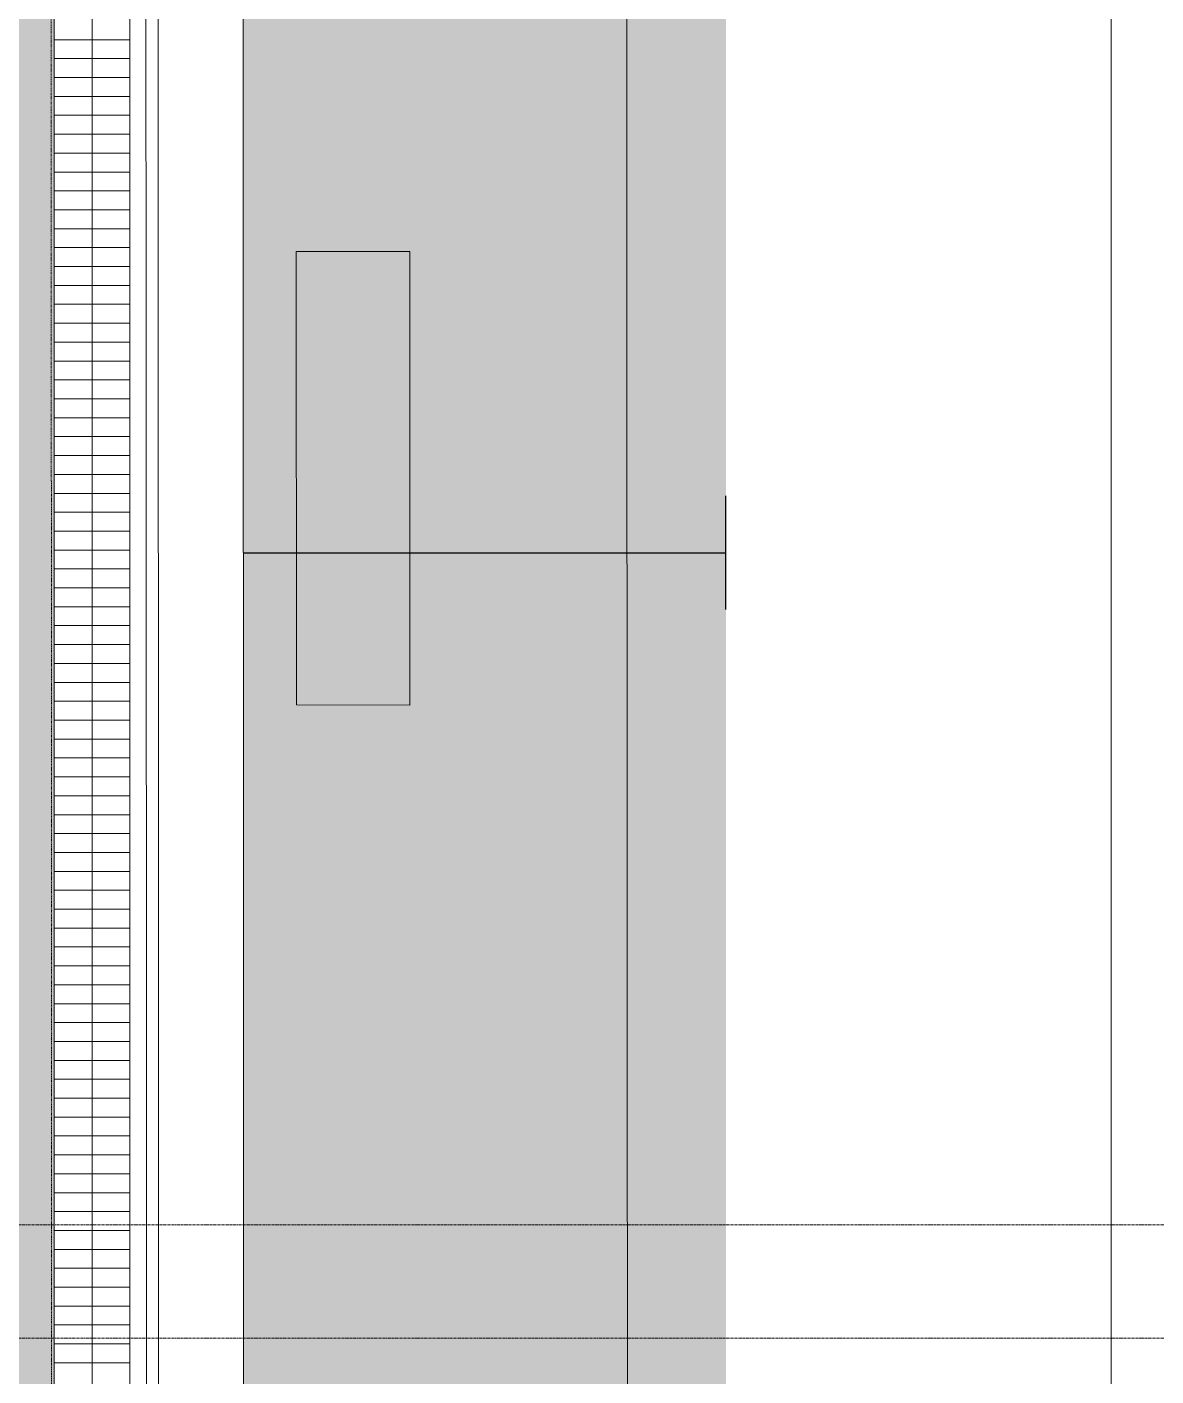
# Model space of a CAD drawing. Header units: inches. Extents: x 3268 to 7018, y 976 to 6708.
# Drawn here: x 6175 to 6413.8, y 3503.1 to 3788.6 of the extents above; entities that cross this region are included whole.
import ezdxf

# ---------------------------------------------------------------- set-up
doc = ezdxf.new("R2010")
doc.units = ezdxf.units.IN
doc.header["$MEASUREMENT"] = 0
doc.linetypes.add('Double Dash 3_8_', pattern=[1, 0.375, -0.125, 0.125, -0.125, 0.125, -0.125])
doc.linetypes.add('Grid Line 1_2_', pattern=[0.875, 0.5, -0.125, 0.125, -0.125])
for name, color, linetype, lineweight in [('C-CURB-BACK', 40, 'Continuous', 13), ('C-CURB-FACE', 80, 'Continuous', 13), ('C-CURB-GUTR', 22, 'Continuous', 15), ('C-PRKG-MRKG', 130, 'Continuous', 25), ('C-PROP-LINE', 91, 'Double Dash 3_8_', 9), ('L-DROPOFF STUDIES', 2, 'Continuous', 15), ('L-DROPOFF STUDIES-2', 120, 'Continuous', 15), ('L-PVMT-ASPH-HATC', 252, 'Continuous', 15), ('L-PVMT-BRCK-HATC', 252, 'Continuous', 15), ('L-PVMT-BRICK', 20, 'Continuous', 13), ('L-PVMT-HATCH BOUND NPLOT', 45, 'Continuous', 15), ('S-GRID', 1, 'Continuous', 9), ('site_dwg', 8, 'Continuous', 9)]:
    doc.layers.add(name, color=color, linetype=linetype, lineweight=lineweight)

# ---------------------------------------------------------------- blocks, each defined once
blk = doc.blocks.new('site_dwg_b1-12649367-Overall Retail Plan Opt 2')
at = {"layer": 'L-PVMT-BRCK-HATC', "color": 53}
blk.add_line((0, -7.99), (0, 0), dxfattribs=at)
blk = doc.blocks.new('site_dwg_b2-12649368-Overall Retail Plan Opt 2')
at = {"layer": 'L-PVMT-BRCK-HATC', "color": 53}
blk.add_line((0, 0), (0, 7.99), dxfattribs=at)
blk = doc.blocks.new('site_dwg-12440225-Overall Retail Plan Opt 2')
at = {"layer": 'L-PVMT-ASPH-HATC'}
blk.add_hatch(color=10, dxfattribs=at).paths.add_polyline_path([(24341135.33, 9815895.34), (24341184.81, 9816638.02), (24341076.18, 9816542.95), (24341040.29, 9816003.92)])
at = {"layer": 'L-PVMT-BRCK-HATC'}
h = blk.add_hatch(dxfattribs=at)
h.set_pattern_fill('FP_246', color=53, style=0, pattern_type=2)
h.set_pattern_definition([(41.193, (24339643.438, 9814490.821), (0.3754036, 5.6415494), [11.995, -3.998]), (131.193, (24339646.447, 9814493.454), (0.3754036, 5.6415494), [11.995, -3.998])])
h.paths.add_polyline_path([(24340944.14, 9815161.57), (24340946.21, 9815192.75), (24341054.76, 9815287.75), (24341063.87, 9815424.2), (24341015.93, 9815427.39), (24341020.73, 9815499.24), (24341068.62, 9815496.04), (24341085.92, 9815756.34), (24341038.03, 9815759.53), (24341042.83, 9815831.38), (24341090.72, 9815828.2), (24341094.26, 9815881.41), (24340999.25, 9815989.95), (24341037.33, 9816562.21), (24341145.96, 9816657.28), (24341149.84, 9816715.34), (24341101.92, 9816718.54), (24341106.72, 9816790.38), (24341154.61, 9816787.18), (24341172.39, 9817054.59), (24341124.49, 9817057.78), (24341129.29, 9817129.63), (24341177.19, 9817126.43), (24341191.29, 9817337.95), (24341143.31, 9817341.16), (24341148.16, 9817412.99), (24341196.05, 9817409.79), (24341198.6, 9817448.45), (24341103.53, 9817557.08), (24341063.62, 9817559.73), (24340904.23, 9815164.24)])
at = {"layer": 'C-CURB-BACK', "color": 253, "flags": 128}
blk.add_lwpolyline([(24341161.48, 9816649.5), (24341052.85, 9816554.42), (24341015.67, 9815995.62), (24341110.74, 9815886.99), (24341070.36, 9815280.04)], dxfattribs=at)
at = {"layer": 'C-CURB-FACE', "color": 253, "flags": 128}
blk.add_lwpolyline([(24341002.11, 9814164.79), (24341025.93, 9814522.72), (24340930.9, 9814631.3), (24340967.54, 9815182.08), (24341076.18, 9815277.16), (24341116.89, 9815889.07), (24341021.82, 9815997.7), (24341058.67, 9816551.54), (24341167.38, 9816646.69), (24341221.24, 9817456.11), (24341126.17, 9817564.73), (24341144.5, 9817840.28), (24341253, 9817935.24), (24341272.96, 9818235.23)], dxfattribs=at)
at = {"layer": 'C-CURB-GUTR', "color": 53, "flags": 128}
blk.add_lwpolyline([(24341290.92, 9818234.04), (24341270.46, 9817926.6), (24341161.97, 9817831.65), (24341144.59, 9817571.01), (24341239.66, 9817462.39), (24341184.85, 9816638.06), (24341076.13, 9816542.91), (24341040.27, 9816003.94), (24341135.35, 9815895.31), (24341093.64, 9815268.52), (24340985.01, 9815173.45), (24340949.35, 9814637.55), (24341044.38, 9814528.96), (24341020.07, 9814163.59)], dxfattribs=at)
at = {"layer": 'C-PRKG-MRKG', "color": 213}
for p, q in [((24341159.21, 9816254.69), (24341160.81, 9816278.63)), ((24341058.24, 9816273.43), (24341160.01, 9816266.66))]:
    blk.add_line(p, q, dxfattribs=at)
at = {"layer": 'L-DROPOFF STUDIES', "color": 53, "flags": 128}
blk.add_lwpolyline([(24341116.15, 9815919.99), (24341021.43, 9816028.21), (24341056.18, 9816555.07), (24341164.69, 9816650.05), (24341195.35, 9817114.59), (24341100.22, 9817224.38), (24341136.57, 9817751.13), (24341245.38, 9817846.37)], dxfattribs=at)
at = {"layer": 'L-DROPOFF STUDIES-2', "color": 131}
blk.add_line((24341113.15, 9814335.23), (24341304.98, 9817218.13), dxfattribs=at)
at = {"layer": 'L-DROPOFF STUDIES-2', "color": 131, "flags": 128}
blk.add_lwpolyline([(24341101.93, 9814166.64), (24341109.55, 9814281.1), (24341014.96, 9814389.17), (24341198.69, 9817169.3), (24341308.1, 9817265.06), (24341320.65, 9817444.62), (24341237.59, 9817733.22)], dxfattribs=at)
at = {"layer": 'L-PVMT-BRCK-HATC', "color": 53, "flags": 128}
blk.add_lwpolyline([(24341038.03, 9815759.53), (24341042.83, 9815831.38), (24341090.72, 9815828.2), (24341094.26, 9815881.41), (24340999.25, 9815989.95), (24341037.33, 9816562.21), (24341145.96, 9816657.28), (24341149.84, 9816715.34), (24341101.92, 9816718.54), (24341106.72, 9816790.38), (24341154.61, 9816787.18), (24341172.39, 9817054.59), (24341124.49, 9817057.78), (24341129.29, 9817129.63), (24341177.19, 9817126.43), (24341191.29, 9817337.95), (24341143.31, 9817341.16), (24341148.16, 9817412.99), (24341196.05, 9817409.79), (24341198.6, 9817448.45), (24341103.53, 9817557.08)], dxfattribs=at)
at = {"layer": 'L-PVMT-BRICK', "color": 253, "flags": 128}
for points in [[(24340996.24, 9814407.85), (24341003.38, 9814515.09), (24340908.34, 9814623.67), (24340946.21, 9815192.75), (24341054.76, 9815287.75), (24341094.26, 9815881.41), (24340999.25, 9815989.95), (24341037.33, 9816562.21), (24341145.88, 9816657.22)], [(24341153.68, 9816653.36), (24341045.09, 9816558.32), (24341007.46, 9815992.79), (24341102.5, 9815884.2), (24341062.56, 9815283.89)]]:
    blk.add_lwpolyline(points, dxfattribs=at)
at = {"layer": 'L-PVMT-HATCH BOUND NPLOT', "color": 61, "flags": 128}
blk.add_lwpolyline([(24341067.24, 9816240.53), (24341091.16, 9816238.93), (24341097.54, 9816334.72), (24341073.56, 9816336.32)], close=True, dxfattribs=at)
for name, p, rotation in [('site_dwg_b2-12649368-Overall Retail Plan Opt 2', (24341033.49, 9816383.88), 86.19605879909444), ('site_dwg_b1-12649367-Overall Retail Plan Opt 2', (24341033.49, 9816383.88), 86.19605879909444), ('site_dwg_b2-12649368-Overall Retail Plan Opt 2', (24341033.23, 9816379.89), 86.19605879909444), ('site_dwg_b1-12649367-Overall Retail Plan Opt 2', (24341033.23, 9816379.89), 86.19605879909444), ('site_dwg_b2-12649368-Overall Retail Plan Opt 2', (24341032.96, 9816375.9), 86.19605879909444), ('site_dwg_b1-12649367-Overall Retail Plan Opt 2', (24341032.96, 9816375.9), 86.19605879909444), ('site_dwg_b2-12649368-Overall Retail Plan Opt 2', (24341032.69, 9816371.91), 86.19605879909444), ('site_dwg_b1-12649367-Overall Retail Plan Opt 2', (24341032.69, 9816371.91), 86.19605879909444), ('site_dwg_b2-12649368-Overall Retail Plan Opt 2', (24341032.43, 9816367.92), 86.19605879909444), ('site_dwg_b1-12649367-Overall Retail Plan Opt 2', (24341032.43, 9816367.92), 86.19605879909444), ('site_dwg_b2-12649368-Overall Retail Plan Opt 2', (24341032.16, 9816363.93), 86.19605879909444), ('site_dwg_b1-12649367-Overall Retail Plan Opt 2', (24341032.16, 9816363.93), 86.19605879909444), ('site_dwg_b2-12649368-Overall Retail Plan Opt 2', (24341031.9, 9816359.93), 86.19605879909444), ('site_dwg_b1-12649367-Overall Retail Plan Opt 2', (24341031.9, 9816359.93), 86.19605879909444), ('site_dwg_b2-12649368-Overall Retail Plan Opt 2', (24341031.63, 9816355.94), 86.19605879909444), ('site_dwg_b1-12649367-Overall Retail Plan Opt 2', (24341031.63, 9816355.94), 86.19605879909444), ('site_dwg_b2-12649368-Overall Retail Plan Opt 2', (24341031.37, 9816351.95), 86.19605879909444), ('site_dwg_b1-12649367-Overall Retail Plan Opt 2', (24341031.37, 9816351.95), 86.19605879909444), ('site_dwg_b2-12649368-Overall Retail Plan Opt 2', (24341031.1, 9816347.96), 86.19605879909444), ('site_dwg_b1-12649367-Overall Retail Plan Opt 2', (24341031.1, 9816347.96), 86.19605879909444), ('site_dwg_b2-12649368-Overall Retail Plan Opt 2', (24341030.84, 9816343.97), 86.19605879909444), ('site_dwg_b1-12649367-Overall Retail Plan Opt 2', (24341030.84, 9816343.97), 86.19605879909444), ('site_dwg_b2-12649368-Overall Retail Plan Opt 2', (24341030.57, 9816339.98), 86.19605879909444), ('site_dwg_b1-12649367-Overall Retail Plan Opt 2', (24341030.57, 9816339.98), 86.19605879909444), ('site_dwg_b2-12649368-Overall Retail Plan Opt 2', (24341030.31, 9816335.99), 86.19605879909444), ('site_dwg_b1-12649367-Overall Retail Plan Opt 2', (24341030.31, 9816335.99), 86.19605879909444), ('site_dwg_b2-12649368-Overall Retail Plan Opt 2', (24341030.04, 9816332), 86.19605879909444), ('site_dwg_b1-12649367-Overall Retail Plan Opt 2', (24341030.04, 9816332), 86.19605879909444), ('site_dwg_b2-12649368-Overall Retail Plan Opt 2', (24341029.78, 9816328.01), 86.19605879909444), ('site_dwg_b1-12649367-Overall Retail Plan Opt 2', (24341029.78, 9816328.01), 86.19605879909444), ('site_dwg_b2-12649368-Overall Retail Plan Opt 2', (24341029.51, 9816324.01), 86.19605879909444), ('site_dwg_b1-12649367-Overall Retail Plan Opt 2', (24341029.51, 9816324.01), 86.19605879909444), ('site_dwg_b2-12649368-Overall Retail Plan Opt 2', (24341029.24, 9816320.02), 86.19605879909444), ('site_dwg_b1-12649367-Overall Retail Plan Opt 2', (24341029.24, 9816320.02), 86.19605879909444), ('site_dwg_b2-12649368-Overall Retail Plan Opt 2', (24341028.98, 9816316.03), 86.19605879909444), ('site_dwg_b1-12649367-Overall Retail Plan Opt 2', (24341028.98, 9816316.03), 86.19605879909444), ('site_dwg_b2-12649368-Overall Retail Plan Opt 2', (24341028.71, 9816312.04), 86.19605879909444), ('site_dwg_b1-12649367-Overall Retail Plan Opt 2', (24341028.71, 9816312.04), 86.19605879909444), ('site_dwg_b2-12649368-Overall Retail Plan Opt 2', (24341028.45, 9816308.05), 86.19605879909444), ('site_dwg_b1-12649367-Overall Retail Plan Opt 2', (24341028.45, 9816308.05), 86.19605879909444), ('site_dwg_b2-12649368-Overall Retail Plan Opt 2', (24341028.18, 9816304.06), 86.19605879909444), ('site_dwg_b1-12649367-Overall Retail Plan Opt 2', (24341028.18, 9816304.06), 86.19605879909444), ('site_dwg_b2-12649368-Overall Retail Plan Opt 2', (24341027.92, 9816300.07), 86.19605879909444), ('site_dwg_b1-12649367-Overall Retail Plan Opt 2', (24341027.92, 9816300.07), 86.19605879909444), ('site_dwg_b2-12649368-Overall Retail Plan Opt 2', (24341027.65, 9816296.08), 86.19605879909444), ('site_dwg_b1-12649367-Overall Retail Plan Opt 2', (24341027.65, 9816296.08), 86.19605879909444), ('site_dwg_b2-12649368-Overall Retail Plan Opt 2', (24341027.39, 9816292.08), 86.19605879909444), ('site_dwg_b1-12649367-Overall Retail Plan Opt 2', (24341027.39, 9816292.08), 86.19605879909444), ('site_dwg_b2-12649368-Overall Retail Plan Opt 2', (24341027.12, 9816288.09), 86.19605879909444), ('site_dwg_b1-12649367-Overall Retail Plan Opt 2', (24341027.12, 9816288.09), 86.19605879909444), ('site_dwg_b2-12649368-Overall Retail Plan Opt 2', (24341026.86, 9816284.1), 86.19605879909444), ('site_dwg_b1-12649367-Overall Retail Plan Opt 2', (24341026.86, 9816284.1), 86.19605879909444), ('site_dwg_b2-12649368-Overall Retail Plan Opt 2', (24341026.59, 9816280.11), 86.19605879909444), ('site_dwg_b1-12649367-Overall Retail Plan Opt 2', (24341026.59, 9816280.11), 86.19605879909444), ('site_dwg_b2-12649368-Overall Retail Plan Opt 2', (24341026.33, 9816276.12), 86.19031299957592), ('site_dwg_b1-12649367-Overall Retail Plan Opt 2', (24341026.33, 9816276.12), 86.19031299957592), ('site_dwg_b2-12649368-Overall Retail Plan Opt 2', (24341026.06, 9816272.13), 86.19031299957592), ('site_dwg_b1-12649367-Overall Retail Plan Opt 2', (24341026.06, 9816272.13), 86.19031299957592), ('site_dwg_b2-12649368-Overall Retail Plan Opt 2', (24341025.79, 9816268.14), 86.19031299957592), ('site_dwg_b1-12649367-Overall Retail Plan Opt 2', (24341025.79, 9816268.14), 86.19031299957592), ('site_dwg_b2-12649368-Overall Retail Plan Opt 2', (24341025.53, 9816264.15), 86.19031299957592), ('site_dwg_b1-12649367-Overall Retail Plan Opt 2', (24341025.53, 9816264.15), 86.19031299957592), ('site_dwg_b2-12649368-Overall Retail Plan Opt 2', (24341025.26, 9816260.16), 86.19031299957592), ('site_dwg_b1-12649367-Overall Retail Plan Opt 2', (24341025.26, 9816260.16), 86.19031299957592), ('site_dwg_b2-12649368-Overall Retail Plan Opt 2', (24341025, 9816256.16), 86.19031299957592), ('site_dwg_b1-12649367-Overall Retail Plan Opt 2', (24341025, 9816256.16), 86.19031299957592), ('site_dwg_b2-12649368-Overall Retail Plan Opt 2', (24341024.73, 9816252.17), 86.19031299957592), ('site_dwg_b1-12649367-Overall Retail Plan Opt 2', (24341024.73, 9816252.17), 86.19031299957592), ('site_dwg_b2-12649368-Overall Retail Plan Opt 2', (24341024.47, 9816248.18), 86.19031299957592), ('site_dwg_b1-12649367-Overall Retail Plan Opt 2', (24341024.47, 9816248.18), 86.19031299957592), ('site_dwg_b2-12649368-Overall Retail Plan Opt 2', (24341024.2, 9816244.19), 86.19031299957592), ('site_dwg_b1-12649367-Overall Retail Plan Opt 2', (24341024.2, 9816244.19), 86.19031299957592), ('site_dwg_b2-12649368-Overall Retail Plan Opt 2', (24341023.93, 9816240.2), 86.19031299957592), ('site_dwg_b1-12649367-Overall Retail Plan Opt 2', (24341023.93, 9816240.2), 86.19031299957592), ('site_dwg_b2-12649368-Overall Retail Plan Opt 2', (24341023.67, 9816236.21), 86.19031299957592), ('site_dwg_b1-12649367-Overall Retail Plan Opt 2', (24341023.67, 9816236.21), 86.19031299957592), ('site_dwg_b2-12649368-Overall Retail Plan Opt 2', (24341023.4, 9816232.22), 86.19031299957592), ('site_dwg_b1-12649367-Overall Retail Plan Opt 2', (24341023.4, 9816232.22), 86.19031299957592), ('site_dwg_b2-12649368-Overall Retail Plan Opt 2', (24341023.14, 9816228.23), 86.19031299957592), ('site_dwg_b1-12649367-Overall Retail Plan Opt 2', (24341023.14, 9816228.23), 86.19031299957592), ('site_dwg_b2-12649368-Overall Retail Plan Opt 2', (24341022.87, 9816224.23), 86.19031299957592), ('site_dwg_b1-12649367-Overall Retail Plan Opt 2', (24341022.87, 9816224.23), 86.19031299957592), ('site_dwg_b2-12649368-Overall Retail Plan Opt 2', (24341022.6, 9816220.24), 86.19031299957592), ('site_dwg_b1-12649367-Overall Retail Plan Opt 2', (24341022.6, 9816220.24), 86.19031299957592), ('site_dwg_b2-12649368-Overall Retail Plan Opt 2', (24341022.34, 9816216.25), 86.19031299957592), ('site_dwg_b1-12649367-Overall Retail Plan Opt 2', (24341022.34, 9816216.25), 86.19031299957592), ('site_dwg_b2-12649368-Overall Retail Plan Opt 2', (24341022.07, 9816212.26), 86.19031299957592), ('site_dwg_b1-12649367-Overall Retail Plan Opt 2', (24341022.07, 9816212.26), 86.19031299957592), ('site_dwg_b2-12649368-Overall Retail Plan Opt 2', (24341021.81, 9816208.27), 86.19031299957592), ('site_dwg_b1-12649367-Overall Retail Plan Opt 2', (24341021.81, 9816208.27), 86.19031299957592), ('site_dwg_b2-12649368-Overall Retail Plan Opt 2', (24341021.54, 9816204.28), 86.19031299957592), ('site_dwg_b1-12649367-Overall Retail Plan Opt 2', (24341021.54, 9816204.28), 86.19031299957592), ('site_dwg_b2-12649368-Overall Retail Plan Opt 2', (24341021.28, 9816200.29), 86.19031299957592), ('site_dwg_b1-12649367-Overall Retail Plan Opt 2', (24341021.28, 9816200.29), 86.19031299957592), ('site_dwg_b2-12649368-Overall Retail Plan Opt 2', (24341021.01, 9816196.3), 86.19031299957592), ('site_dwg_b1-12649367-Overall Retail Plan Opt 2', (24341021.01, 9816196.3), 86.19031299957592), ('site_dwg_b2-12649368-Overall Retail Plan Opt 2', (24341020.74, 9816192.31), 86.19031299957592), ('site_dwg_b1-12649367-Overall Retail Plan Opt 2', (24341020.74, 9816192.31), 86.19031299957592), ('site_dwg_b2-12649368-Overall Retail Plan Opt 2', (24341020.48, 9816188.31), 86.19031299957592), ('site_dwg_b1-12649367-Overall Retail Plan Opt 2', (24341020.48, 9816188.31), 86.19031299957592), ('site_dwg_b2-12649368-Overall Retail Plan Opt 2', (24341020.21, 9816184.32), 86.19031299957592), ('site_dwg_b1-12649367-Overall Retail Plan Opt 2', (24341020.21, 9816184.32), 86.19031299957592), ('site_dwg_b2-12649368-Overall Retail Plan Opt 2', (24341019.95, 9816180.33), 86.19031299957592), ('site_dwg_b1-12649367-Overall Retail Plan Opt 2', (24341019.95, 9816180.33), 86.19031299957592), ('site_dwg_b2-12649368-Overall Retail Plan Opt 2', (24341019.68, 9816176.34), 86.19031299957592), ('site_dwg_b1-12649367-Overall Retail Plan Opt 2', (24341019.68, 9816176.34), 86.19031299957592), ('site_dwg_b2-12649368-Overall Retail Plan Opt 2', (24341019.42, 9816172.35), 86.19031299957592), ('site_dwg_b1-12649367-Overall Retail Plan Opt 2', (24341019.42, 9816172.35), 86.19031299957592), ('site_dwg_b2-12649368-Overall Retail Plan Opt 2', (24341019.15, 9816168.36), 86.19031299957592), ('site_dwg_b1-12649367-Overall Retail Plan Opt 2', (24341019.15, 9816168.36), 86.19031299957592), ('site_dwg_b2-12649368-Overall Retail Plan Opt 2', (24341018.88, 9816164.37), 86.19031299957592), ('site_dwg_b1-12649367-Overall Retail Plan Opt 2', (24341018.88, 9816164.37), 86.19031299957592), ('site_dwg_b2-12649368-Overall Retail Plan Opt 2', (24341018.62, 9816160.38), 86.19031299957592), ('site_dwg_b1-12649367-Overall Retail Plan Opt 2', (24341018.62, 9816160.38), 86.19031299957592), ('site_dwg_b2-12649368-Overall Retail Plan Opt 2', (24341018.35, 9816156.39), 86.19031299957592), ('site_dwg_b1-12649367-Overall Retail Plan Opt 2', (24341018.35, 9816156.39), 86.19031299957592), ('site_dwg_b2-12649368-Overall Retail Plan Opt 2', (24341018.09, 9816152.39), 86.19031299957592), ('site_dwg_b1-12649367-Overall Retail Plan Opt 2', (24341018.09, 9816152.39), 86.19031299957592), ('site_dwg_b2-12649368-Overall Retail Plan Opt 2', (24341017.82, 9816148.4), 86.19031299957592), ('site_dwg_b1-12649367-Overall Retail Plan Opt 2', (24341017.82, 9816148.4), 86.19031299957592), ('site_dwg_b2-12649368-Overall Retail Plan Opt 2', (24341017.56, 9816144.41), 86.19031299957592), ('site_dwg_b1-12649367-Overall Retail Plan Opt 2', (24341017.56, 9816144.41), 86.19031299957592), ('site_dwg_b2-12649368-Overall Retail Plan Opt 2', (24341017.29, 9816140.42), 86.19031299957592), ('site_dwg_b1-12649367-Overall Retail Plan Opt 2', (24341017.29, 9816140.42), 86.19031299957592), ('site_dwg_b2-12649368-Overall Retail Plan Opt 2', (24341017.02, 9816136.43), 86.19031299957592), ('site_dwg_b1-12649367-Overall Retail Plan Opt 2', (24341017.02, 9816136.43), 86.19031299957592), ('site_dwg_b2-12649368-Overall Retail Plan Opt 2', (24341016.76, 9816132.44), 86.19031299957592), ('site_dwg_b1-12649367-Overall Retail Plan Opt 2', (24341016.76, 9816132.44), 86.19031299957592), ('site_dwg_b2-12649368-Overall Retail Plan Opt 2', (24341016.49, 9816128.45), 86.19031299957592), ('site_dwg_b1-12649367-Overall Retail Plan Opt 2', (24341016.49, 9816128.45), 86.19031299957592), ('site_dwg_b2-12649368-Overall Retail Plan Opt 2', (24341016.23, 9816124.46), 86.19031299957592), ('site_dwg_b1-12649367-Overall Retail Plan Opt 2', (24341016.23, 9816124.46), 86.19031299957592), ('site_dwg_b2-12649368-Overall Retail Plan Opt 2', (24341015.96, 9816120.46), 86.19031299957592), ('site_dwg_b1-12649367-Overall Retail Plan Opt 2', (24341015.96, 9816120.46), 86.19031299957592), ('site_dwg_b2-12649368-Overall Retail Plan Opt 2', (24341015.69, 9816116.47), 86.19031299957592), ('site_dwg_b1-12649367-Overall Retail Plan Opt 2', (24341015.69, 9816116.47), 86.19031299957592), ('site_dwg_b2-12649368-Overall Retail Plan Opt 2', (24341015.43, 9816112.48), 86.19031299957592), ('site_dwg_b1-12649367-Overall Retail Plan Opt 2', (24341015.43, 9816112.48), 86.19031299957592), ('site_dwg_b2-12649368-Overall Retail Plan Opt 2', (24341015.16, 9816108.49), 86.19031299957592), ('site_dwg_b1-12649367-Overall Retail Plan Opt 2', (24341015.16, 9816108.49), 86.19031299957592), ('site_dwg_b2-12649368-Overall Retail Plan Opt 2', (24341014.9, 9816104.5), 86.19031299957592), ('site_dwg_b1-12649367-Overall Retail Plan Opt 2', (24341014.9, 9816104.5), 86.19031299957592)]:
    blk.add_blockref(name, p, dxfattribs=dict(rotation=rotation))
blk = doc.blocks.new('Family - ___-10568875-Overall Retail Plan Opt 2')
at = {"layer": 'C-PROP-LINE'}
blk.add_line((6180.77, 1586.39), (6179.7, 5353.43), dxfattribs=at)

msp = doc.modelspace()

# ---------------------------------------------------------------- linework, layer by layer
at = {"layer": 'S-GRID', "linetype": 'Grid Line 1_2_'}
for p, q in [((6493.24, 3535.15), (3967.41, 3535.15)), ((6493.24, 3511.15), (3967.41, 3511.15))]:
    msp.add_line(p, q, dxfattribs=at)

# ---------------------------------------------------------------- block references
at = {"layer": 'C-PROP-LINE'}
msp.add_blockref('Family - ___-10568875-Overall Retail Plan Opt 2', (0, 0), dxfattribs=at)
at = {"layer": 'site_dwg', "color": 53, "lineweight": 15, "rotation": 3.810000000000009}
msp.add_blockref('site_dwg-12440225-Overall Retail Plan Opt 2', (-23628768.69, -11408316.78), dxfattribs=at)

doc.saveas('drawing.dxf')
